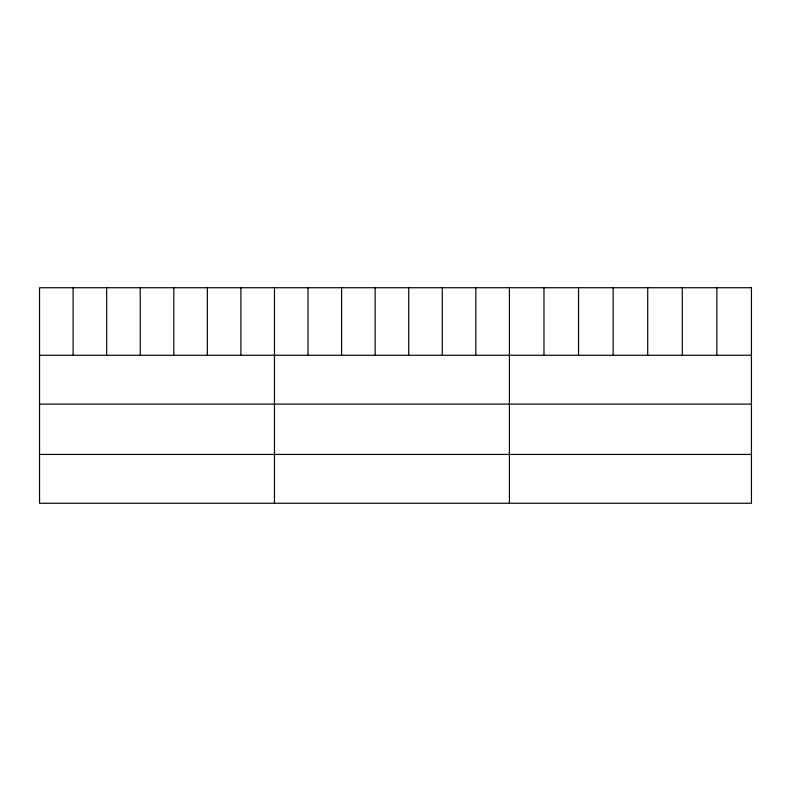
<?xml version="1.0" encoding="UTF-8"?>
<svg xmlns="http://www.w3.org/2000/svg" width="791" height="791" viewBox="0 0 791 791"><rect width="100%" height="100%" fill="white"/><g stroke="black" fill="none" stroke-linecap="round" stroke-linejoin="round"><path stroke-width="1.19" d="M39.55 355.268L751.45 355.268M39.55 404.112L751.45 404.112M39.55 454.43L751.45 454.43M716.873 287.736L716.873 355.268M682.297 287.736L682.297 355.268M647.72 287.736L647.72 355.268M613.134 287.736L613.134 355.268M578.557 287.736L578.557 355.268M543.981 287.736L543.981 355.268M509.404 287.736L509.404 503.264M475.846 287.736L475.846 355.268M442.278 287.736L442.278 355.268M408.72 287.736L408.72 355.268M375.161 287.736L375.161 355.268M341.603 287.736L341.603 355.268M308.035 287.736L308.035 355.268M274.477 287.736L274.477 503.264M240.919 287.736L240.919 355.268M207.351 287.736L207.351 355.268M173.793 287.736L173.793 355.268M140.234 287.736L140.234 355.268M106.676 287.736L106.676 355.268M73.108 287.736L73.108 355.268M751.45 287.736L39.55 287.736L39.55 503.264L751.45 503.264L751.45 287.736"/></g></svg>
